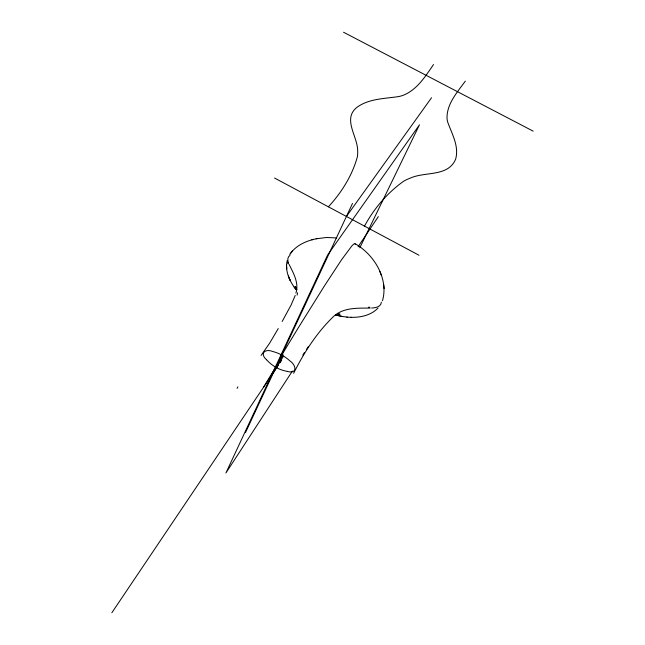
<?xml version="1.0" encoding="UTF-8"?>
<svg xmlns="http://www.w3.org/2000/svg" width="645" height="645" viewBox="0 0 645 645"><rect width="100%" height="100%" fill="white"/><g stroke="black" fill="none" stroke-linecap="round" stroke-linejoin="round"><path stroke-width="0.97" d="M381.364 302.158C381.122 306.923 375.414 307.842 371.633 308.036M287.219 260.491C284.687 270.981 289.702 281.559 296.103 289.637M295.918 293.128C299.167 282.994 293.451 273.166 289.073 264.369M382.501 300.731C388.806 278.519 374.108 254.614 355.097 243.697M295.217 295.442L291.089 305.037L282.163 321.492M287.275 371.351A23.397 14.198 32.1 0 1 276.463 367.65L281.349 355.782M364.506 226.113C373.874 208.658 387.46 192.75 403.617 181.245A103.571 52.834 28.3 0 1 410.276 178.125C425.023 171.32 448.178 177.133 455.644 159.162C459.232 146.262 452.056 134.184 447.807 122.413A62.5 28.146 27.2 0 1 447.017 118.406C446.638 103.901 457.345 92.171 465.327 81.117M293.652 373.278C304.061 352.396 317.122 332.078 334.126 315.945C343.995 307.391 357.862 308.149 370.069 308.108M245.431 432.682L352.509 203.433M359.797 247.801L419.484 124.775L327.579 255.073L225.919 472.97L292.387 371.069M278.253 328.571L269.57 343.277L261.08 355.443M289.718 254.67C294.821 246.511 304.053 241.843 313.131 239.497M266.603 359.781C259.306 353.581 265.127 348.316 272.714 351.501A25.026 14.948 32 0 1 281.776 355.064L284.179 351.065A329.595 20.285 -60.9 0 1 299.474 325.894L324.5 285.808L341.705 259.548L352.081 245.608L354.363 243.649L355.355 244.157M263.716 387.008L283.147 354.71M283.082 356.806L273.682 372.197M302.828 355.072L304.472 352.541M306.673 349.179L308.318 346.647M433.504 64.548C425.402 76.376 416.993 89.913 403.028 95.363A61.718 27.63 23.9 0 1 398.521 96.589C384.42 98.733 369.093 98.58 357.032 107.255C342.318 118.833 357.435 136.006 357.644 150.261A101.829 51.278 22.3 0 1 357.378 156.751C352.331 175.384 341.455 192.71 328.394 206.811M111.851 612.75L278.261 365.384M279.946 362.877L281.639 360.37M358.096 246.721L378.333 216.631M346.421 216.454L431.545 97.734M290.258 253.727L292.556 250.824M378.043 308.036C370.125 316.332 357.765 318.098 346.833 317.082M289.96 255.436C287.251 257.049 287.501 260.677 288.597 263.2M316.155 238.795L326.523 237.489L336.738 237.949M311.793 239.819L317.413 238.497M337.956 314.365L340.068 314.123L337.714 314.042M351.122 317.324L351.606 317.348M347.284 317.13L342.35 316.493M287.291 371.415C297.555 374.318 296.418 365.183 289.895 360.894A25.026 14.948 32 0 0 281.776 355.064M335.602 315.018L342.64 316.558L335.489 314.986M343.559 32.25L533.149 131.145M274.568 178.044L419.016 255.251M266.627 359.813L267.135 360.37A23.397 14.206 32.1 0 0 276.463 367.65M294.088 286.961L296.394 290.016M296.918 289.532L295.386 286.517L295.926 287.589M381.445 275.536L379.792 271.4M383.678 284.558L384.138 288.549M369.94 307.254A75.046 15.875 17.3 0 1 368.319 307.27M288.049 263.749A75.336 18.407 36.5 0 1 287.67 262.62M297.538 292.822A122.889 56.695 -16.5 0 1 297.095 295.12M237.892 386.847A153.784 2.338 -61.4 0 1 237.078 388.363M290.081 280.22L288.38 276.205L290.081 280.22M286.549 265.813L286.517 264.885L286.654 268.925L286.549 265.813"/></g></svg>
